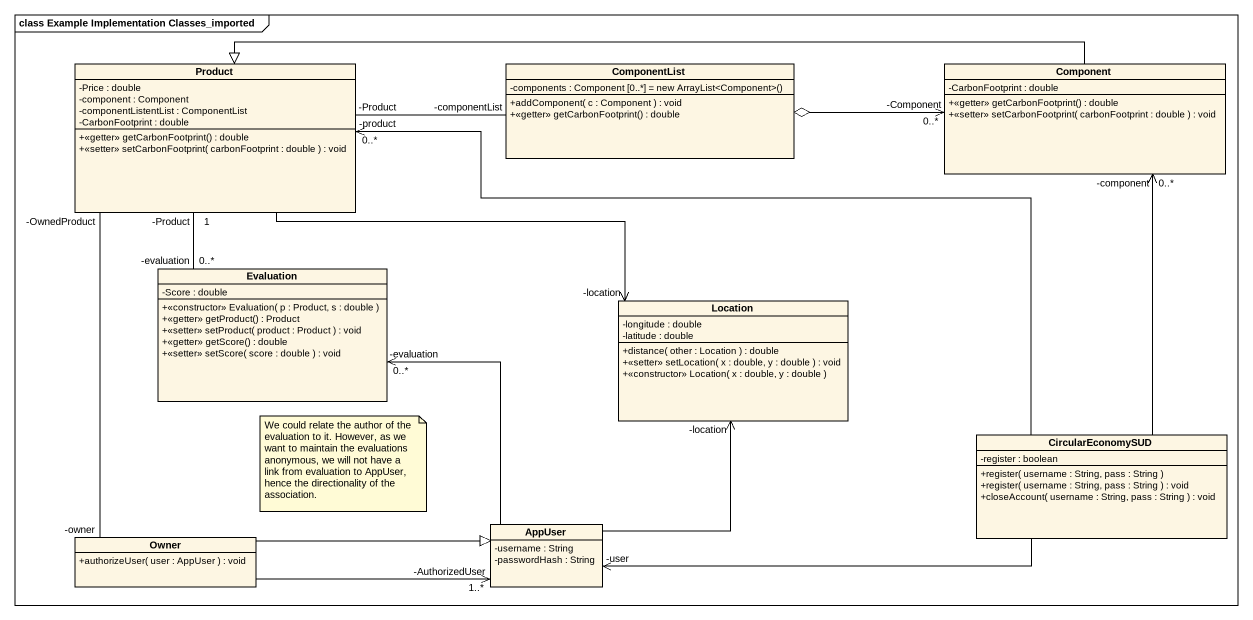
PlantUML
@startuml
mainframe class Example Implementation Classes_imported
hide circle
hide empty members
skinparam classAttributeIconSize 0
class Product {
  -Price : double
  -component : Component
  -componentListentList : ComponentList
  -CarbonFootprint : double
  +<<getter>> getCarbonFootprint() : double
  +<<setter>> setCarbonFootprint( carbonFootprint : double ) : void
}
class ComponentList {
  {field} -components : Component [0..*] = new ArrayList<Component>()
  +addComponent( c : Component ) : void
  +<<getter>> getCarbonFootprint() : double
}
class "Component" as Component_ {
  -CarbonFootprint : double
  +<<getter>> getCarbonFootprint() : double
  +<<setter>> setCarbonFootprint( carbonFootprint : double ) : void
}
class Evaluation {
  -Score : double
  +<<constructor>> Evaluation( p : Product, s : double )
  +<<getter>> getProduct() : Product
  +<<setter>> setProduct( product : Product ) : void
  +<<getter>> getScore() : double
  +<<setter>> setScore( score : double ) : void
}
class Location {
  -longitude : double
  -latitude : double
  +distance( other : Location ) : double
  +<<setter>> setLocation( x : double, y : double ) : void
  +<<constructor>> Location( x : double, y : double )
}
class CircularEconomySUD {
  -register : boolean
  +register( username : String, pass : String )
  +register( username : String, pass : String ) : void
  +closeAccount( username : String, pass : String ) : void
}
class Owner {
  +authorizeUser( user : AppUser ) : void
}
class AppUser {
  -username : String
  -passwordHash : String
}
Product "-Product\n1" -- "-evaluation\n0..*" Evaluation
Product -right-> "-location" Location
ComponentList "-componentList" -left- "-Product" Product
ComponentList o-right-> "-Component\n0..*" Component_
Component_ -left-|> Product
Evaluation "-evaluation\n0..*" <-- AppUser
CircularEconomySUD -left-> "-product\n0..*" Product
CircularEconomySUD -up-> "-component\n0..*" Component_
CircularEconomySUD -left-> "-user" AppUser
Owner "-owner" -up- "-OwnedProduct" Product
Owner -right-|> AppUser
AppUser -up-> "-location" Location
AppUser "-AuthorizedUser\n1..*" <-left- Owner
note as N1
  We could relate the author of the evaluation to it. However, as we want to maintain the evaluations anonymous, we will not have a link from evaluation to AppUser, hence the directionality of the association.
end note
@enduml
